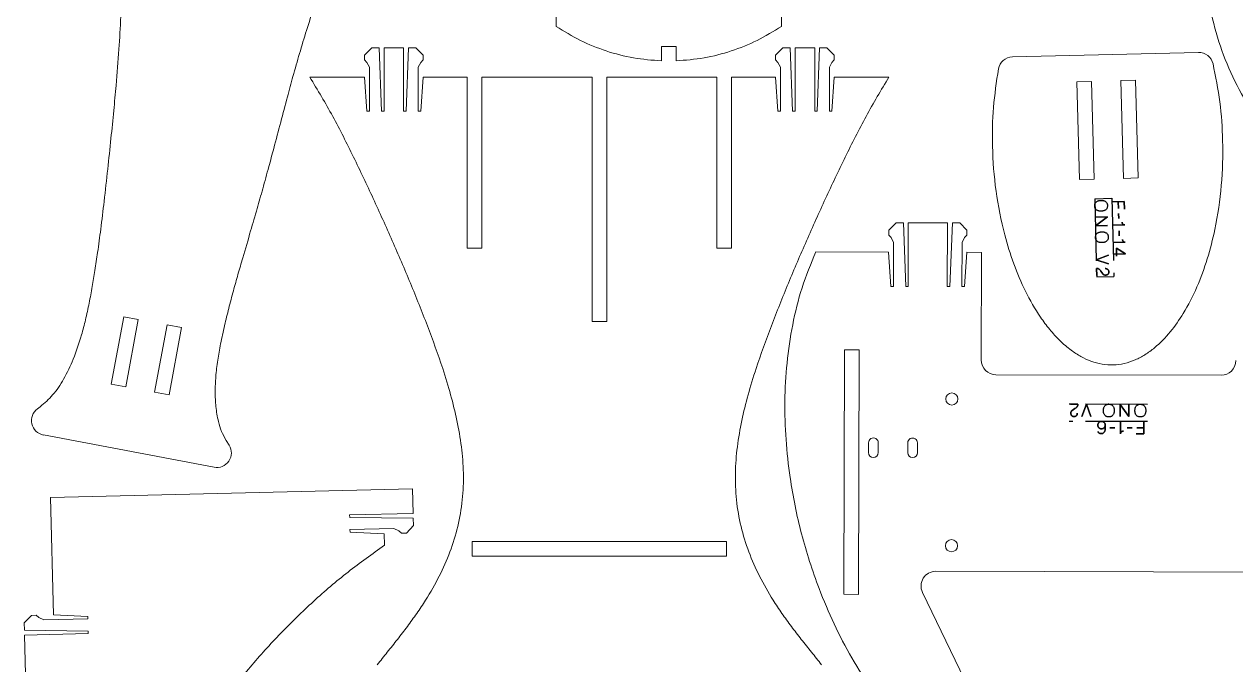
# Model space of a CAD drawing. Header units: millimetres. Extents: x 8 to 591, y 12 to 890.
# Drawn here: x 8.7 to 256.3, y 161.9 to 292.9 of the extents above; entities that cross this region are included whole.
import ezdxf

# ---------------------------------------------------------------- set-up
doc = ezdxf.new("R2010")
doc.units = ezdxf.units.MM
doc.header["$PDSIZE"] = -1
doc.linetypes.add('CENTERX2', pattern=[20.32, 12.7, -2.54, 2.54, -2.54])

msp = doc.modelspace()

# ---------------------------------------------------------------- linework, layer by layer
at = {"color": 7, "linetype": 'Continuous', "lineweight": 15}
for p, q in [((117.4, 292.47), (117.4, 306.36)), ((163.4, 292.47), (163.4, 306.36)), ((79.71, 288.12), (78.21, 286.62)), ((81.21, 288.12), (79.71, 288.12)), ((81.71, 275.12), (81.21, 288.12)), ((82.21, 288.12), (82.21, 275.12)), ((82.21, 288.12), (86.21, 288.12)), ((86.21, 288.12), (86.21, 275.12)), ((86.71, 275.12), (87.21, 288.12)), ((87.21, 288.12), (88.71, 288.12)), ((88.71, 288.12), (90.21, 286.62)), ((138.9, 285.42), (138.9, 288.36)), ((138.9, 288.36), (141.9, 288.36)), ((141.9, 285.42), (141.9, 288.36)), ((163.71, 288.12), (162.21, 286.62)), ((165.21, 288.12), (163.71, 288.12)), ((165.71, 275.12), (165.21, 288.12)), ((166.21, 288.12), (166.21, 275.12)), ((170.21, 288.12), (166.21, 288.12)), ((170.21, 288.12), (170.21, 275.12)), ((170.71, 275.12), (171.21, 288.12)), ((171.21, 288.12), (172.71, 288.12)), ((172.71, 288.12), (174.21, 286.62)), ((78.21, 286.62), (78.21, 285.62)), ((78.21, 285.62), (78.71, 285.12)), ((78.71, 285.12), (79.21, 284.12)), ((89.71, 285.12), (89.21, 284.12)), ((90.21, 285.62), (89.71, 285.12)), ((90.21, 286.62), (90.21, 285.62)), ((162.21, 286.62), (162.21, 285.62)), ((162.21, 285.62), (162.71, 285.12)), ((162.71, 285.12), (163.21, 284.12)), ((173.71, 285.12), (173.21, 284.12)), ((174.21, 285.62), (173.71, 285.12)), ((174.21, 286.62), (174.21, 285.62)), ((210.64, 286.23), (248.63, 287.15)), ((79.21, 284.12), (79.21, 275.12)), ((89.21, 284.12), (89.21, 275.12)), ((163.21, 284.12), (163.21, 275.12)), ((173.21, 284.12), (173.21, 275.12)), ((67.03, 282.12), (78.21, 282.12)), ((78.71, 275.12), (78.21, 282.12)), ((89.71, 275.12), (90.21, 282.12)), ((99.21, 282.12), (90.21, 282.12)), ((99.21, 247.12), (99.21, 282.12)), ((102.21, 282.12), (102.21, 247.12)), ((102.21, 282.12), (124.71, 282.12)), ((124.71, 282.12), (124.71, 232.12)), ((127.71, 282.12), (127.71, 232.12)), ((150.21, 282.12), (127.71, 282.12)), ((150.21, 282.12), (150.21, 247.12)), ((153.21, 247.12), (153.21, 282.12)), ((153.21, 282.12), (162.21, 282.12)), ((162.71, 275.12), (162.21, 282.12)), ((173.71, 275.12), (174.21, 282.12)), ((185.39, 282.12), (174.21, 282.12)), ((223.82, 281.15), (226.81, 281.22)), ((224.34, 261.15), (223.82, 281.15)), ((226.81, 281.22), (227.33, 261.23)), ((232.81, 281.38), (235.81, 281.46)), ((233.33, 261.39), (232.81, 281.38)), ((235.81, 281.46), (236.33, 261.47)), ((79.21, 275.12), (78.71, 275.12)), ((82.21, 275.12), (81.71, 275.12)), ((86.21, 275.12), (86.71, 275.12)), ((89.21, 275.12), (89.71, 275.12)), ((163.21, 275.12), (162.71, 275.12)), ((166.21, 275.12), (165.71, 275.12)), ((170.21, 275.12), (170.71, 275.12)), ((173.21, 275.12), (173.71, 275.12)), ((227.33, 261.23), (224.34, 261.15)), ((236.33, 261.47), (233.33, 261.39)), ((186.85, 252.31), (185.34, 250.81)), ((185.34, 250.81), (185.34, 249.81)), ((188.35, 252.3), (186.85, 252.31)), ((188.81, 239.3), (188.35, 252.3)), ((189.35, 252.3), (189.31, 239.3)), ((197.35, 252.28), (189.35, 252.3)), ((197.35, 252.28), (197.31, 239.28)), ((197.81, 239.28), (198.35, 252.28)), ((198.35, 252.28), (199.85, 252.27)), ((199.85, 252.27), (201.34, 250.77)), ((201.34, 250.77), (201.34, 249.77)), ((185.34, 249.81), (185.84, 249.31)), ((185.84, 249.31), (186.34, 248.31)), ((186.34, 248.31), (186.31, 239.31)), ((200.34, 248.27), (200.31, 239.27)), ((200.84, 249.27), (200.34, 248.27)), ((201.34, 249.77), (200.84, 249.27)), ((99.21, 247.12), (102.21, 247.12)), ((153.21, 247.12), (150.21, 247.12)), ((185.33, 246.31), (170.44, 246.35)), ((185.81, 239.31), (185.33, 246.31)), ((200.81, 239.27), (201.33, 246.27)), ((201.33, 246.27), (204.33, 246.26)), ((204.33, 246.26), (204.27, 224.26)), ((186.31, 239.31), (185.81, 239.31)), ((189.31, 239.3), (188.81, 239.3)), ((197.31, 239.28), (197.81, 239.28)), ((200.31, 239.27), (200.81, 239.27)), ((26.46, 219.29), (29.01, 233.05)), ((29.01, 233.05), (31.96, 232.51)), ((29.41, 218.74), (31.96, 232.51)), ((35.31, 217.65), (37.86, 231.41)), ((37.86, 231.41), (40.81, 230.87)), ((38.26, 217.1), (40.81, 230.87)), ((124.71, 232.12), (127.71, 232.12)), ((176.14, 176.34), (176.28, 226.34)), ((179.28, 226.33), (176.28, 226.34)), ((179.14, 176.33), (179.28, 226.33)), ((207.26, 221.25), (253.26, 221.13)), ((26.46, 219.29), (29.41, 218.74)), ((35.31, 217.65), (38.26, 217.1)), ((11.36, 214.27), (11.95, 214.7)), ((47.46, 202.33), (12.59, 208.92)), ((49.95, 207.81), (50.56, 206.85)), ((181.22, 207.32), (181.22, 205.32)), ((183.22, 205.32), (183.22, 207.32)), ((189.22, 207.3), (189.22, 205.3)), ((191.22, 205.3), (191.22, 207.3)), ((14.06, 196.14), (88.04, 197.88)), ((14.63, 172.14), (14.06, 196.14)), ((88.16, 192.88), (88.04, 197.88)), ((88.16, 192.88), (75.16, 192.58)), ((75.16, 192.58), (75.18, 192.08)), ((75.18, 192.08), (88.18, 191.88)), ((88.18, 191.88), (88.22, 190.38)), ((84.23, 189.79), (75.24, 189.58)), ((75.24, 189.58), (75.25, 189.08)), ((75.25, 189.08), (82.26, 188.74)), ((82.26, 188.74), (82.31, 186.36)), ((85.24, 189.31), (84.23, 189.79)), ((85.76, 188.82), (85.24, 189.31)), ((86.76, 188.85), (85.76, 188.82)), ((88.22, 190.38), (86.76, 188.85)), ((100.21, 187.12), (152.21, 187.12)), ((100.21, 184.12), (100.21, 187.12)), ((152.21, 184.12), (152.21, 187.12)), ((152.21, 184.12), (100.21, 184.12)), ((265.36, 180.84), (194.94, 181.04)), ((179.14, 176.33), (176.14, 176.34)), ((192.23, 176.73), (201.77, 156.96)), ((8.67, 170.5), (10.13, 172.04)), ((10.13, 172.04), (11.13, 172.06)), ((11.13, 172.06), (11.64, 171.57)), ((11.64, 171.57), (12.65, 171.1)), ((12.65, 171.1), (21.65, 171.31)), ((21.64, 171.81), (14.63, 172.14)), ((21.65, 171.31), (21.64, 171.81)), ((8.7, 169), (8.67, 170.5)), ((21.71, 168.81), (8.7, 169)), ((21.72, 168.31), (21.71, 168.81)), ((8.73, 168), (21.72, 168.31)), ((8.91, 160), (8.73, 168))]:
    msp.add_line(p, q, dxfattribs=at)
at = {"color": 7, "linetype": 'CENTERX2'}
for p, q in [((227.44, 257.23), (230.94, 257.32)), ((227.44, 257.23), (227.86, 241.24)), ((230.94, 257.32), (231.35, 241.33)), ((227.86, 241.24), (231.35, 241.33)), ((238.25, 215.17), (222.25, 215.21)), ((238.24, 211.67), (222.24, 211.71))]:
    msp.add_line(p, q, dxfattribs=at)
at = {"color": 7, "linetype": 'Continuous', "flags": 128}
for points in [[(227.44, 255.76), (227.44, 255.87), (227.45, 255.98), (227.47, 256.09), (227.5, 256.19), (227.54, 256.29), (227.58, 256.38), (227.64, 256.46), (227.71, 256.54), (227.79, 256.62), (227.88, 256.68), (227.99, 256.74), (228.1, 256.79), (228.17, 256.81), (228.24, 256.83), (228.31, 256.85), (228.38, 256.86), (228.46, 256.87), (228.54, 256.88), (228.62, 256.89), (228.71, 256.89), (228.71, 256.89), (228.8, 256.89), (228.89, 256.89), (228.97, 256.89), (229.05, 256.88), (229.12, 256.87), (229.19, 256.86), (229.26, 256.84), (229.33, 256.82), (229.45, 256.78), (229.56, 256.73), (229.65, 256.67), (229.74, 256.6), (229.81, 256.52), (229.88, 256.44), (229.93, 256.35), (229.97, 256.25), (230, 256.15), (230.03, 256.05), (230.04, 255.94), (230.05, 255.83), (230.05, 255.83), (230.05, 255.72), (230.04, 255.61), (230.02, 255.5), (229.99, 255.4), (229.96, 255.3), (229.91, 255.21), (229.85, 255.13), (229.78, 255.05), (229.7, 254.97), (229.6, 254.91), (229.5, 254.85), (229.38, 254.8), (229.32, 254.78), (229.25, 254.76), (229.18, 254.74), (229.1, 254.73), (229.03, 254.72), (228.95, 254.71), (228.86, 254.7), (228.77, 254.7), (228.77, 254.7), (228.68, 254.7), (228.6, 254.7), (228.52, 254.7), (228.44, 254.71), (228.36, 254.72), (228.29, 254.73), (228.22, 254.75), (228.16, 254.77), (228.04, 254.81), (227.93, 254.86), (227.84, 254.92), (227.75, 254.99), (227.68, 255.07), (227.62, 255.15), (227.56, 255.24), (227.52, 255.34), (227.49, 255.44), (227.47, 255.54), (227.45, 255.65)], [(227.44, 255.76), (227.44, 255.87), (227.45, 255.98), (227.47, 256.09), (227.5, 256.19), (227.54, 256.29), (227.58, 256.38), (227.64, 256.46), (227.71, 256.54), (227.79, 256.62), (227.88, 256.68), (227.99, 256.74), (228.1, 256.79), (228.17, 256.81), (228.24, 256.83), (228.31, 256.85), (228.38, 256.86), (228.46, 256.87), (228.54, 256.88), (228.62, 256.89), (228.71, 256.89), (228.71, 256.89), (228.8, 256.89), (228.89, 256.89), (228.97, 256.89), (229.05, 256.88), (229.12, 256.87), (229.19, 256.86), (229.26, 256.84), (229.33, 256.82), (229.45, 256.78), (229.56, 256.73), (229.65, 256.67), (229.74, 256.6), (229.81, 256.52), (229.88, 256.44), (229.93, 256.35), (229.97, 256.25), (230, 256.15), (230.03, 256.05), (230.04, 255.94), (230.05, 255.83), (230.05, 255.83), (230.05, 255.72), (230.04, 255.61), (230.02, 255.5), (229.99, 255.4), (229.96, 255.3), (229.91, 255.21), (229.85, 255.13), (229.78, 255.05), (229.7, 254.97), (229.6, 254.91), (229.5, 254.85), (229.38, 254.8), (229.32, 254.78), (229.25, 254.76), (229.18, 254.74), (229.1, 254.73), (229.03, 254.72), (228.95, 254.71), (228.86, 254.7), (228.77, 254.7), (228.77, 254.7), (228.68, 254.7), (228.6, 254.7), (228.52, 254.7), (228.44, 254.71), (228.36, 254.72), (228.29, 254.73), (228.22, 254.75), (228.16, 254.77), (228.04, 254.81), (227.93, 254.86), (227.84, 254.92), (227.75, 254.99), (227.68, 255.07), (227.62, 255.15), (227.56, 255.24), (227.52, 255.34), (227.49, 255.44), (227.47, 255.54), (227.45, 255.65), (227.44, 255.76)], [(233.46, 256.64), (233.5, 255.1), (233.5, 255.1), (233.46, 256.64), (233.46, 256.64), (230.96, 256.58), (230.96, 256.58), (233.46, 256.64)], [(232.24, 256.61), (232.28, 255.21), (232.28, 255.21), (232.24, 256.61)], [(230.04, 253.51), (227.59, 251.67), (227.59, 251.67), (230.09, 251.73), (230.09, 251.73), (227.59, 251.67), (227.59, 251.67), (230.04, 253.51), (230.04, 253.51), (227.54, 253.44), (227.54, 253.44), (230.04, 253.51)], [(232.35, 253.22), (232.32, 254.23), (232.32, 254.23), (232.35, 253.22)], [(227.61, 249.32), (227.61, 249.43), (227.62, 249.54), (227.64, 249.65), (227.67, 249.75), (227.7, 249.85), (227.75, 249.94), (227.81, 250.02), (227.88, 250.1), (227.96, 250.18), (228.05, 250.24), (228.16, 250.3), (228.27, 250.35), (228.34, 250.37), (228.4, 250.39), (228.47, 250.41), (228.55, 250.42), (228.63, 250.43), (228.71, 250.44), (228.79, 250.45), (228.88, 250.45), (228.88, 250.45), (228.97, 250.45), (229.05, 250.45), (229.14, 250.45), (229.21, 250.44), (229.29, 250.43), (229.36, 250.42), (229.43, 250.4), (229.49, 250.38), (229.61, 250.34), (229.72, 250.29), (229.82, 250.23), (229.91, 250.16), (229.98, 250.08), (230.04, 250), (230.1, 249.91), (230.14, 249.81), (230.17, 249.71), (230.19, 249.61), (230.21, 249.5), (230.22, 249.39), (230.22, 249.39), (230.22, 249.28), (230.21, 249.17), (230.19, 249.06), (230.16, 248.96), (230.12, 248.86), (230.08, 248.77), (230.02, 248.69), (229.95, 248.61), (229.86, 248.53), (229.77, 248.47), (229.66, 248.41), (229.55, 248.36), (229.48, 248.34), (229.42, 248.32), (229.35, 248.3), (229.27, 248.29), (229.19, 248.28), (229.11, 248.27), (229.03, 248.26), (228.94, 248.26), (228.94, 248.26), (228.85, 248.26), (228.76, 248.26), (228.68, 248.26), (228.6, 248.27), (228.53, 248.28), (228.46, 248.29), (228.39, 248.31), (228.33, 248.33), (228.21, 248.37), (228.1, 248.42), (228, 248.48), (227.92, 248.55), (227.85, 248.63), (227.78, 248.71), (227.73, 248.8), (227.69, 248.9), (227.66, 249), (227.63, 249.1), (227.62, 249.21)], [(227.61, 249.32), (227.61, 249.43), (227.62, 249.54), (227.64, 249.65), (227.67, 249.75), (227.7, 249.85), (227.75, 249.94), (227.81, 250.02), (227.88, 250.1), (227.96, 250.18), (228.05, 250.24), (228.16, 250.3), (228.27, 250.35), (228.34, 250.37), (228.4, 250.39), (228.47, 250.41), (228.55, 250.42), (228.63, 250.43), (228.71, 250.44), (228.79, 250.45), (228.88, 250.45), (228.88, 250.45), (228.97, 250.45), (229.05, 250.45), (229.14, 250.45), (229.21, 250.44), (229.29, 250.43), (229.36, 250.42), (229.43, 250.4), (229.49, 250.38), (229.61, 250.34), (229.72, 250.29), (229.82, 250.23), (229.91, 250.16), (229.98, 250.08), (230.04, 250), (230.1, 249.91), (230.14, 249.81), (230.17, 249.71), (230.19, 249.61), (230.21, 249.5), (230.22, 249.39), (230.22, 249.39), (230.22, 249.28), (230.21, 249.17), (230.19, 249.06), (230.16, 248.96), (230.12, 248.86), (230.08, 248.77), (230.02, 248.69), (229.95, 248.61), (229.86, 248.53), (229.77, 248.47), (229.66, 248.41), (229.55, 248.36), (229.48, 248.34), (229.42, 248.32), (229.35, 248.3), (229.27, 248.29), (229.19, 248.28), (229.11, 248.27), (229.03, 248.26), (228.94, 248.26), (228.94, 248.26), (228.85, 248.26), (228.76, 248.26), (228.68, 248.26), (228.6, 248.27), (228.53, 248.28), (228.46, 248.29), (228.39, 248.31), (228.33, 248.33), (228.21, 248.37), (228.1, 248.42), (228, 248.48), (227.92, 248.55), (227.85, 248.63), (227.78, 248.71), (227.73, 248.8), (227.69, 248.9), (227.66, 249), (227.63, 249.1), (227.62, 249.21), (227.61, 249.32)], [(233.58, 251.88), (233.51, 251.88), (233.44, 251.89), (233.38, 251.91), (233.32, 251.94), (233.27, 251.97), (233.23, 252.01), (233.19, 252.05), (233.15, 252.1), (233.12, 252.14), (233.1, 252.19), (233.08, 252.24), (233.06, 252.29), (233.05, 252.34), (233.04, 252.38), (233.03, 252.42), (233.03, 252.45), (233.03, 252.45), (233.03, 252.42), (233.04, 252.38), (233.05, 252.34), (233.06, 252.29), (233.08, 252.24), (233.1, 252.19), (233.12, 252.14), (233.15, 252.1), (233.19, 252.05), (233.23, 252.01), (233.27, 251.97), (233.32, 251.94), (233.38, 251.91), (233.44, 251.89), (233.51, 251.88), (233.58, 251.88), (233.58, 251.88), (231.08, 251.81), (231.08, 251.81), (233.58, 251.88)], [(232.44, 249.67), (232.42, 250.67), (232.42, 250.67), (232.44, 249.67)], [(233.68, 248.32), (233.6, 248.33), (233.53, 248.34), (233.47, 248.36), (233.41, 248.38), (233.36, 248.42), (233.32, 248.46), (233.28, 248.5), (233.25, 248.54), (233.22, 248.59), (233.19, 248.63), (233.17, 248.68), (233.15, 248.73), (233.14, 248.78), (233.13, 248.82), (233.12, 248.86), (233.12, 248.9), (233.12, 248.9), (233.12, 248.86), (233.13, 248.82), (233.14, 248.78), (233.15, 248.73), (233.17, 248.68), (233.19, 248.63), (233.22, 248.59), (233.25, 248.54), (233.28, 248.5), (233.32, 248.46), (233.36, 248.42), (233.41, 248.38), (233.47, 248.36), (233.53, 248.34), (233.6, 248.33), (233.68, 248.32), (233.68, 248.32), (231.17, 248.26), (231.17, 248.26), (233.68, 248.32)], [(227.76, 244.74), (230.24, 245.71), (230.24, 245.71), (227.76, 244.74), (227.76, 244.74), (230.29, 243.9), (230.29, 243.9), (227.76, 244.74)], [(233.74, 245.97), (231.87, 247.1), (231.87, 247.1), (231.91, 245.48), (231.91, 245.48), (231.87, 247.1), (231.87, 247.1), (233.74, 245.97), (233.74, 245.97), (231.24, 245.91), (231.24, 245.91), (233.74, 245.97)], [(227.81, 242.99), (227.9, 242.98), (227.98, 242.98), (228.06, 242.96), (228.13, 242.94), (228.19, 242.92), (228.25, 242.89), (228.31, 242.85), (228.36, 242.82), (228.41, 242.78), (228.45, 242.74), (228.49, 242.69), (228.53, 242.64), (228.61, 242.54), (228.68, 242.43), (228.68, 242.43), (229.09, 241.85), (229.09, 241.85), (229.12, 241.81), (229.16, 241.77), (229.19, 241.74), (229.23, 241.71), (229.31, 241.67), (229.39, 241.65), (229.48, 241.63), (229.56, 241.63), (229.65, 241.63), (229.74, 241.63), (229.74, 241.63), (229.78, 241.63), (229.83, 241.64), (229.88, 241.65), (229.93, 241.66), (229.98, 241.68), (230.03, 241.71), (230.08, 241.74), (230.13, 241.77), (230.17, 241.81), (230.21, 241.86), (230.24, 241.91), (230.28, 241.97), (230.3, 242.04), (230.32, 242.11), (230.33, 242.19), (230.33, 242.28), (230.33, 242.28), (230.33, 242.37), (230.31, 242.45), (230.29, 242.53), (230.26, 242.59), (230.23, 242.65), (230.19, 242.71), (230.14, 242.75), (230.09, 242.8), (230.04, 242.83), (229.98, 242.86), (229.92, 242.89), (229.86, 242.91), (229.8, 242.92), (229.73, 242.93), (229.67, 242.94), (229.61, 242.94), (229.61, 242.94), (229.67, 242.94), (229.73, 242.93), (229.8, 242.92), (229.86, 242.91), (229.92, 242.89), (229.98, 242.86), (230.04, 242.83), (230.09, 242.8), (230.14, 242.75), (230.19, 242.71), (230.23, 242.65), (230.26, 242.59), (230.29, 242.53), (230.31, 242.45), (230.33, 242.37), (230.33, 242.28), (230.33, 242.28), (230.33, 242.19), (230.32, 242.11), (230.3, 242.04), (230.28, 241.97), (230.24, 241.91), (230.21, 241.86), (230.17, 241.81), (230.13, 241.77), (230.08, 241.74), (230.03, 241.71), (229.98, 241.68), (229.93, 241.66), (229.88, 241.65), (229.83, 241.64), (229.78, 241.63), (229.74, 241.63), (229.74, 241.63), (229.65, 241.63), (229.56, 241.63), (229.48, 241.63), (229.39, 241.65), (229.31, 241.67), (229.23, 241.71), (229.19, 241.74), (229.16, 241.77), (229.12, 241.81), (229.09, 241.85), (229.09, 241.85), (228.68, 242.43), (228.68, 242.43), (228.61, 242.54), (228.53, 242.64), (228.49, 242.69), (228.45, 242.74), (228.41, 242.78), (228.36, 242.82), (228.31, 242.85), (228.25, 242.89), (228.19, 242.92), (228.13, 242.94), (228.06, 242.96), (227.98, 242.98), (227.9, 242.98), (227.81, 242.99), (227.81, 242.99), (227.85, 241.5), (227.85, 241.5), (227.81, 242.99)], [(223.99, 215.21), (223.99, 215.11), (223.98, 215.03), (223.96, 214.95), (223.94, 214.88), (223.91, 214.82), (223.88, 214.76), (223.85, 214.71), (223.81, 214.66), (223.77, 214.61), (223.72, 214.56), (223.68, 214.52), (223.63, 214.49), (223.52, 214.41), (223.41, 214.34), (223.41, 214.34), (222.82, 213.94), (222.82, 213.94), (222.78, 213.91), (222.74, 213.88), (222.71, 213.84), (222.68, 213.81), (222.64, 213.73), (222.61, 213.65), (222.59, 213.56), (222.58, 213.47), (222.58, 213.39), (222.58, 213.3), (222.58, 213.3), (222.58, 213.25), (222.58, 213.21), (222.59, 213.16), (222.61, 213.1), (222.63, 213.05), (222.65, 213), (222.68, 212.95), (222.71, 212.9), (222.75, 212.85), (222.8, 212.81), (222.85, 212.78), (222.91, 212.74), (222.97, 212.71), (223.04, 212.69), (223.12, 212.68), (223.21, 212.68), (223.21, 212.68), (223.3, 212.68), (223.38, 212.69), (223.46, 212.71), (223.53, 212.74), (223.59, 212.77), (223.64, 212.81), (223.69, 212.85), (223.74, 212.9), (223.78, 212.96), (223.81, 213.01), (223.83, 213.07), (223.86, 213.13), (223.87, 213.2), (223.88, 213.26), (223.89, 213.33), (223.89, 213.39), (223.89, 213.39), (223.89, 213.33), (223.88, 213.26), (223.87, 213.2), (223.86, 213.13), (223.83, 213.07), (223.81, 213.01), (223.78, 212.96), (223.74, 212.9), (223.69, 212.85), (223.64, 212.81), (223.59, 212.77), (223.53, 212.74), (223.46, 212.71), (223.38, 212.69), (223.3, 212.68), (223.21, 212.68), (223.21, 212.68), (223.12, 212.68), (223.04, 212.69), (222.97, 212.71), (222.91, 212.74), (222.85, 212.78), (222.8, 212.81), (222.75, 212.85), (222.71, 212.9), (222.68, 212.95), (222.65, 213), (222.63, 213.05), (222.61, 213.1), (222.59, 213.16), (222.58, 213.21), (222.58, 213.25), (222.58, 213.3), (222.58, 213.3), (222.58, 213.39), (222.58, 213.47), (222.59, 213.56), (222.61, 213.65), (222.64, 213.73), (222.68, 213.81), (222.71, 213.84), (222.74, 213.88), (222.78, 213.91), (222.82, 213.94), (222.82, 213.94), (223.41, 214.34), (223.41, 214.34), (223.52, 214.41), (223.63, 214.49), (223.68, 214.52), (223.72, 214.56), (223.77, 214.61), (223.81, 214.66), (223.85, 214.71), (223.88, 214.76), (223.91, 214.82), (223.94, 214.88), (223.96, 214.95), (223.98, 215.03), (223.99, 215.11), (223.99, 215.21), (223.99, 215.21), (222.51, 215.21), (222.51, 215.21), (223.99, 215.21)], [(225.75, 215.2), (226.65, 212.7), (226.65, 212.7), (225.75, 215.2), (225.75, 215.2), (224.83, 212.7), (224.83, 212.7), (225.75, 215.2)], [(230.33, 215.22), (230.44, 215.22), (230.55, 215.2), (230.66, 215.18), (230.76, 215.15), (230.85, 215.11), (230.94, 215.06), (231.03, 215), (231.11, 214.93), (231.18, 214.85), (231.24, 214.75), (231.3, 214.65), (231.34, 214.53), (231.36, 214.47), (231.38, 214.4), (231.39, 214.33), (231.41, 214.26), (231.42, 214.18), (231.42, 214.1), (231.43, 214.01), (231.43, 213.92), (231.43, 213.92), (231.43, 213.83), (231.42, 213.75), (231.41, 213.67), (231.4, 213.59), (231.39, 213.52), (231.38, 213.45), (231.36, 213.38), (231.34, 213.32), (231.29, 213.2), (231.24, 213.09), (231.17, 213), (231.1, 212.91), (231.02, 212.84), (230.94, 212.78), (230.85, 212.73), (230.75, 212.69), (230.65, 212.66), (230.54, 212.64), (230.44, 212.63), (230.32, 212.62), (230.32, 212.62), (230.21, 212.63), (230.1, 212.64), (230, 212.66), (229.9, 212.69), (229.8, 212.73), (229.71, 212.78), (229.62, 212.84), (229.55, 212.92), (229.48, 213), (229.41, 213.1), (229.36, 213.2), (229.31, 213.32), (229.29, 213.39), (229.27, 213.45), (229.26, 213.52), (229.25, 213.6), (229.24, 213.68), (229.23, 213.76), (229.23, 213.84), (229.23, 213.93), (229.23, 213.93), (229.23, 214.02), (229.23, 214.1), (229.24, 214.18), (229.25, 214.26), (229.26, 214.34), (229.28, 214.41), (229.29, 214.47), (229.31, 214.54), (229.36, 214.65), (229.42, 214.76), (229.48, 214.85), (229.55, 214.94), (229.63, 215.01), (229.71, 215.07), (229.81, 215.11), (229.9, 215.15), (230, 215.18), (230.11, 215.2), (230.22, 215.22)], [(230.33, 215.22), (230.44, 215.22), (230.55, 215.2), (230.66, 215.18), (230.76, 215.15), (230.85, 215.11), (230.94, 215.06), (231.03, 215), (231.11, 214.93), (231.18, 214.85), (231.24, 214.75), (231.3, 214.65), (231.34, 214.53), (231.36, 214.47), (231.38, 214.4), (231.39, 214.33), (231.41, 214.26), (231.42, 214.18), (231.42, 214.1), (231.43, 214.01), (231.43, 213.92), (231.43, 213.92), (231.43, 213.83), (231.42, 213.75), (231.41, 213.67), (231.4, 213.59), (231.39, 213.52), (231.38, 213.45), (231.36, 213.38), (231.34, 213.32), (231.29, 213.2), (231.24, 213.09), (231.17, 213), (231.1, 212.91), (231.02, 212.84), (230.94, 212.78), (230.85, 212.73), (230.75, 212.69), (230.65, 212.66), (230.54, 212.64), (230.44, 212.63), (230.32, 212.62), (230.32, 212.62), (230.21, 212.63), (230.1, 212.64), (230, 212.66), (229.9, 212.69), (229.8, 212.73), (229.71, 212.78), (229.62, 212.84), (229.55, 212.92), (229.48, 213), (229.41, 213.1), (229.36, 213.2), (229.31, 213.32), (229.29, 213.39), (229.27, 213.45), (229.26, 213.52), (229.25, 213.6), (229.24, 213.68), (229.23, 213.76), (229.23, 213.84), (229.23, 213.93), (229.23, 213.93), (229.23, 214.02), (229.23, 214.1), (229.24, 214.18), (229.25, 214.26), (229.26, 214.34), (229.28, 214.41), (229.29, 214.47), (229.31, 214.54), (229.36, 214.65), (229.42, 214.76), (229.48, 214.85), (229.55, 214.94), (229.63, 215.01), (229.71, 215.07), (229.81, 215.11), (229.9, 215.15), (230, 215.18), (230.11, 215.2), (230.22, 215.22), (230.33, 215.22)], [(234.45, 212.68), (232.67, 215.18), (232.67, 215.18), (232.67, 212.68), (232.67, 212.68), (232.67, 215.18), (232.67, 215.18), (234.45, 212.68), (234.45, 212.68), (234.45, 215.18), (234.45, 215.18), (234.45, 212.68)], [(236.77, 215.2), (236.88, 215.2), (236.99, 215.18), (237.1, 215.16), (237.2, 215.13), (237.3, 215.09), (237.39, 215.04), (237.47, 214.98), (237.55, 214.91), (237.62, 214.83), (237.68, 214.74), (237.74, 214.63), (237.78, 214.51), (237.8, 214.45), (237.82, 214.38), (237.84, 214.31), (237.85, 214.24), (237.86, 214.16), (237.86, 214.08), (237.87, 213.99), (237.87, 213.9), (237.87, 213.9), (237.87, 213.82), (237.86, 213.73), (237.86, 213.65), (237.85, 213.57), (237.83, 213.5), (237.82, 213.43), (237.8, 213.36), (237.78, 213.3), (237.73, 213.18), (237.68, 213.07), (237.61, 212.98), (237.54, 212.89), (237.46, 212.82), (237.38, 212.76), (237.29, 212.71), (237.19, 212.67), (237.09, 212.64), (236.99, 212.62), (236.88, 212.61), (236.76, 212.61), (236.76, 212.61), (236.65, 212.61), (236.54, 212.62), (236.44, 212.65), (236.34, 212.68), (236.24, 212.71), (236.15, 212.77), (236.07, 212.83), (235.99, 212.9), (235.92, 212.98), (235.85, 213.08), (235.8, 213.18), (235.75, 213.3), (235.73, 213.37), (235.71, 213.43), (235.7, 213.51), (235.69, 213.58), (235.68, 213.66), (235.67, 213.74), (235.67, 213.82), (235.67, 213.91), (235.67, 213.91), (235.67, 214), (235.67, 214.08), (235.68, 214.17), (235.69, 214.24), (235.7, 214.32), (235.72, 214.39), (235.74, 214.46), (235.76, 214.52), (235.8, 214.64), (235.86, 214.74), (235.92, 214.84), (235.99, 214.92), (236.07, 214.99), (236.16, 215.05), (236.25, 215.1), (236.34, 215.14), (236.45, 215.17), (236.55, 215.19), (236.66, 215.2)], [(236.77, 215.2), (236.88, 215.2), (236.99, 215.18), (237.1, 215.16), (237.2, 215.13), (237.3, 215.09), (237.39, 215.04), (237.47, 214.98), (237.55, 214.91), (237.62, 214.83), (237.68, 214.74), (237.74, 214.63), (237.78, 214.51), (237.8, 214.45), (237.82, 214.38), (237.84, 214.31), (237.85, 214.24), (237.86, 214.16), (237.86, 214.08), (237.87, 213.99), (237.87, 213.9), (237.87, 213.9), (237.87, 213.82), (237.86, 213.73), (237.86, 213.65), (237.85, 213.57), (237.83, 213.5), (237.82, 213.43), (237.8, 213.36), (237.78, 213.3), (237.73, 213.18), (237.68, 213.07), (237.61, 212.98), (237.54, 212.89), (237.46, 212.82), (237.38, 212.76), (237.29, 212.71), (237.19, 212.67), (237.09, 212.64), (236.99, 212.62), (236.88, 212.61), (236.76, 212.61), (236.76, 212.61), (236.65, 212.61), (236.54, 212.62), (236.44, 212.65), (236.34, 212.68), (236.24, 212.71), (236.15, 212.77), (236.07, 212.83), (235.99, 212.9), (235.92, 212.98), (235.85, 213.08), (235.8, 213.18), (235.75, 213.3), (235.73, 213.37), (235.71, 213.43), (235.7, 213.51), (235.69, 213.58), (235.68, 213.66), (235.67, 213.74), (235.67, 213.82), (235.67, 213.91), (235.67, 213.91), (235.67, 214), (235.67, 214.08), (235.68, 214.17), (235.69, 214.24), (235.7, 214.32), (235.72, 214.39), (235.74, 214.46), (235.76, 214.52), (235.8, 214.64), (235.86, 214.74), (235.92, 214.84), (235.99, 214.92), (236.07, 214.99), (236.16, 215.05), (236.25, 215.1), (236.34, 215.14), (236.45, 215.17), (236.55, 215.19), (236.66, 215.2), (236.77, 215.2)], [(229.59, 210.94), (229.59, 210.86), (229.58, 210.78), (229.56, 210.7), (229.53, 210.63), (229.5, 210.57), (229.47, 210.5), (229.42, 210.45), (229.38, 210.4), (229.33, 210.35), (229.27, 210.31), (229.21, 210.27), (229.14, 210.24), (229.08, 210.22), (229, 210.2), (228.93, 210.19), (228.85, 210.19), (228.85, 210.19), (228.78, 210.19), (228.7, 210.2), (228.63, 210.21), (228.56, 210.23), (228.49, 210.25), (228.43, 210.28), (228.37, 210.32), (228.32, 210.36), (228.27, 210.41), (228.22, 210.46), (228.19, 210.52), (228.15, 210.59), (228.13, 210.67), (228.11, 210.75), (228.1, 210.84), (228.09, 210.94), (228.09, 210.94), (228.1, 211.04), (228.11, 211.14), (228.13, 211.22), (228.16, 211.29), (228.19, 211.36), (228.23, 211.42), (228.27, 211.48), (228.32, 211.53), (228.37, 211.57), (228.43, 211.6), (228.5, 211.63), (228.56, 211.65), (228.63, 211.67), (228.71, 211.68), (228.78, 211.69), (228.86, 211.69), (228.86, 211.69), (228.93, 211.69), (229.01, 211.68), (229.08, 211.66), (229.15, 211.64), (229.21, 211.61), (229.27, 211.57), (229.33, 211.53), (229.38, 211.48), (229.42, 211.43), (229.46, 211.38), (229.5, 211.31), (229.53, 211.25), (229.55, 211.18), (229.57, 211.1), (229.58, 211.02), (229.59, 210.94), (229.59, 210.94), (229.59, 210.88), (229.59, 210.81), (229.6, 210.74), (229.6, 210.65), (229.6, 210.48), (229.6, 210.29), (229.58, 210.09), (229.55, 209.9), (229.53, 209.8), (229.5, 209.71), (229.46, 209.63), (229.42, 209.55), (229.37, 209.47), (229.32, 209.4), (229.25, 209.34), (229.18, 209.29), (229.14, 209.27), (229.09, 209.25), (229.05, 209.23), (229, 209.22), (228.95, 209.21), (228.89, 209.2), (228.84, 209.19), (228.78, 209.19), (228.78, 209.19), (228.68, 209.2), (228.6, 209.2), (228.52, 209.22), (228.46, 209.24), (228.4, 209.27), (228.35, 209.3), (228.3, 209.33), (228.26, 209.36), (228.23, 209.39), (228.2, 209.43), (228.18, 209.47), (228.16, 209.51), (228.14, 209.58), (228.13, 209.65), (228.13, 209.65), (228.14, 209.58), (228.16, 209.51), (228.18, 209.47), (228.2, 209.43), (228.23, 209.39), (228.26, 209.36), (228.3, 209.33), (228.35, 209.3), (228.4, 209.27), (228.46, 209.24), (228.52, 209.22), (228.6, 209.2), (228.68, 209.2), (228.78, 209.19), (228.78, 209.19), (228.84, 209.19), (228.89, 209.2), (228.95, 209.21), (229, 209.22), (229.05, 209.23), (229.09, 209.25), (229.14, 209.27), (229.18, 209.29), (229.25, 209.34), (229.32, 209.4), (229.37, 209.47), (229.42, 209.55), (229.46, 209.63), (229.5, 209.71), (229.53, 209.8), (229.55, 209.9), (229.58, 210.09), (229.6, 210.29), (229.6, 210.48), (229.6, 210.65), (229.6, 210.74), (229.59, 210.81), (229.59, 210.88), (229.59, 210.94), (229.59, 210.94), (229.58, 211.02), (229.57, 211.1), (229.55, 211.18), (229.53, 211.25), (229.5, 211.31), (229.46, 211.38), (229.42, 211.43), (229.38, 211.48), (229.33, 211.53), (229.27, 211.57), (229.21, 211.61), (229.15, 211.64), (229.08, 211.66), (229.01, 211.68), (228.93, 211.69), (228.86, 211.69), (228.86, 211.69), (228.78, 211.69), (228.71, 211.68), (228.63, 211.67), (228.56, 211.65), (228.5, 211.63), (228.43, 211.6), (228.37, 211.57), (228.32, 211.53), (228.27, 211.48), (228.23, 211.42), (228.19, 211.36), (228.16, 211.29), (228.13, 211.22), (228.11, 211.14), (228.1, 211.04), (228.09, 210.94), (228.09, 210.94), (228.1, 210.84), (228.11, 210.75), (228.13, 210.67), (228.15, 210.59), (228.19, 210.52), (228.22, 210.46), (228.27, 210.41), (228.32, 210.36), (228.37, 210.32), (228.43, 210.28), (228.49, 210.25), (228.56, 210.23), (228.63, 210.21), (228.7, 210.2), (228.78, 210.19), (228.85, 210.19), (228.85, 210.19), (228.93, 210.19), (229, 210.2), (229.08, 210.22), (229.14, 210.24), (229.21, 210.27), (229.27, 210.31), (229.33, 210.35), (229.38, 210.4), (229.42, 210.45), (229.47, 210.5), (229.5, 210.57), (229.53, 210.63), (229.56, 210.7), (229.58, 210.78), (229.59, 210.86), (229.59, 210.94)], [(232.72, 209.18), (232.72, 209.26), (232.73, 209.33), (232.75, 209.39), (232.78, 209.44), (232.82, 209.49), (232.86, 209.53), (232.9, 209.57), (232.95, 209.61), (232.99, 209.63), (233.04, 209.66), (233.09, 209.68), (233.14, 209.69), (233.19, 209.7), (233.23, 209.71), (233.27, 209.72), (233.31, 209.72), (233.31, 209.72), (233.27, 209.72), (233.23, 209.71), (233.19, 209.7), (233.14, 209.69), (233.09, 209.68), (233.04, 209.66), (232.99, 209.63), (232.95, 209.61), (232.9, 209.57), (232.86, 209.53), (232.82, 209.49), (232.78, 209.44), (232.75, 209.39), (232.73, 209.33), (232.72, 209.26), (232.72, 209.18), (232.72, 209.18), (232.72, 211.68), (232.72, 211.68), (232.72, 209.18)], [(237.48, 209.17), (235.93, 209.17), (235.93, 209.17), (237.48, 209.17), (237.48, 209.17), (237.49, 211.67), (237.49, 211.67), (237.48, 209.17)], [(230.54, 210.37), (231.55, 210.37), (231.55, 210.37), (230.54, 210.37)], [(234.1, 210.36), (235.1, 210.36), (235.1, 210.36), (234.1, 210.36)], [(237.49, 210.38), (236.08, 210.39), (236.08, 210.39), (237.49, 210.38)]]:
    msp.add_lwpolyline(points, dxfattribs=at)
at = {"color": 7, "linetype": 'Continuous', "lineweight": 15}
for centre in [(198.25, 216.28), (198.17, 186.28)]:
    msp.add_circle(centre, 1.25, dxfattribs=at)
for centre, radius, start, end in [((210.71, 283.23), 3, 91.3966, 169.8222), ((248.7, 284.15), 3, 12.9682, 91.3966), ((207.27, 224.25), 3, 179.8424, 269.8424), ((253.27, 224.13), 3, 269.8424, 359.8424), ((13.15, 211.86), 3, 126.7006, 259.2958), ((182.22, 207.32), 1, 359.8424, 179.8424), ((190.22, 207.3), 1, 359.8424, 179.8424), ((48.01, 205.27), 3, 259.2958, 31.7441), ((182.22, 205.32), 1, 179.8424, 359.8424), ((190.22, 205.3), 1, 179.8424, 359.8424), ((194.94, 178.04), 3, 89.8424, 205.736)]:
    msp.add_arc(centre, radius, start, end, dxfattribs=at)
for points, knots in [([(309.27, 366.57), (306.7, 366.48), (301.54, 366.28), (293.92, 364.72), (286.57, 362.24), (279.6, 358.81), (273.14, 354.51), (267.29, 349.4), (262.16, 343.57), (257.84, 337.12), (254.39, 330.16), (251.89, 322.81), (250.36, 315.2), (249.84, 307.45), (250.34, 299.7), (251.85, 292.09), (254.35, 284.73), (257.79, 277.77), (262.11, 271.31), (267.24, 265.48), (273.08, 260.37), (279.54, 256.06), (286.51, 252.63), (293.86, 250.15), (301.49, 248.57), (306.67, 248.38), (309.27, 248.28)], [0, 0, 0, 0, 0.041582, 0.08315, 0.124957, 0.166493, 0.208149, 0.249945, 0.291464, 0.33319, 0.374862, 0.416447, 0.458167, 0.499761, 0.541459, 0.583175, 0.624695, 0.666518, 0.708155, 0.749724, 0.791507, 0.833024, 0.874841, 0.916382, 0.958036, 1, 1, 1, 1]), ([(11.95, 214.7), (12.83, 215.47), (14.7, 217.1), (16.9, 220.47), (18.85, 224.6), (20.22, 228.71), (21.23, 232.56), (21.95, 235.86), (22.58, 239.24), (23.15, 242.69), (23.73, 246.6), (24.35, 251.31), (25.03, 257), (25.72, 263.19), (26.38, 269.38), (26.95, 275.08), (27.51, 281.16), (28.02, 287.56), (28.43, 294.52), (28.65, 301.35), (28.63, 308.11), (28.35, 314.43), (27.83, 320.11), (27.11, 325.24), (26.1, 330.25), (24.74, 335.15), (23, 339.69), (20.98, 343.75), (19.3, 346.06), (18.46, 347.22)], [0, 0, 0, 0, 0.025252, 0.053911, 0.086918, 0.124891, 0.148071, 0.173678, 0.198648, 0.223022, 0.249915, 0.284899, 0.326572, 0.374939, 0.420713, 0.462387, 0.499963, 0.553783, 0.602519, 0.65188, 0.702815, 0.750018, 0.789827, 0.827126, 0.86293, 0.901356, 0.937821, 0.968801, 1, 1, 1, 1]), ([(91.12, 331.04), (90.3, 330.62), (88.64, 329.77), (86.37, 328.12), (84.3, 326.3), (82.39, 324.31), (80.6, 322.16), (78.72, 319.59), (76.78, 316.55), (74.8, 313), (72.89, 309.11), (71.12, 305.05), (69.46, 300.81), (67.88, 296.37), (66.36, 291.7), (64.92, 286.95), (63.63, 282.41), (62.36, 277.74), (61.06, 272.82), (59.81, 268.07), (58.59, 263.52), (57.46, 259.42), (56.22, 255.04), (54.85, 250.33), (53.53, 245.85), (52.35, 241.77), (51.39, 238.33), (50.47, 234.85), (49.57, 231.23), (48.81, 227.7), (48.18, 224.2), (47.79, 220.93), (47.65, 217.76), (47.79, 214.69), (48.23, 211.98), (48.92, 209.64), (49.61, 208.42), (49.95, 207.81)], [0, 0, 0, 0, 0.020754, 0.041356, 0.062476, 0.082181, 0.102984, 0.124978, 0.153196, 0.183377, 0.215615, 0.249989, 0.282233, 0.317242, 0.355045, 0.39197, 0.428044, 0.460474, 0.500015, 0.541431, 0.570124, 0.605235, 0.63635, 0.671805, 0.714651, 0.740743, 0.766604, 0.794407, 0.821042, 0.849864, 0.875049, 0.90028, 0.923323, 0.945826, 0.968783, 0.984493, 1, 1, 1, 1]), ([(117.4, 292.47), (119.02, 291.47), (122.27, 289.46), (127.61, 287.34), (133.16, 285.87), (136.99, 285.57), (138.9, 285.42)], [0, 0, 0, 0, 0.2500977, 0.4986847, 0.7495409, 1, 1, 1, 1]), ([(163.4, 292.47), (161.77, 291.47), (158.53, 289.46), (153.19, 287.34), (147.63, 285.87), (143.81, 285.57), (141.9, 285.42)], [0, 0, 0, 0, 0.250098, 0.498684, 0.749541, 1, 1, 1, 1]), ([(251.62, 284.83), (252.14, 282.23), (253.17, 277.04), (253.73, 268.7), (253.49, 259.95), (252.32, 251.86), (250.55, 244.93), (248.44, 239.15), (245.89, 234.14), (242.97, 229.95), (240.28, 227.15), (237.79, 225.32), (235.72, 224.21), (233.54, 223.47), (231.24, 223.17), (228.92, 223.34), (226.69, 223.95), (224.57, 224.94), (222.43, 226.34), (220.27, 228.2), (218.2, 230.49), (215.74, 233.79), (213.18, 238.26), (210.79, 243.92), (208.67, 250.76), (207.1, 258.79), (206.43, 267.54), (206.59, 275.9), (207.37, 281.14), (207.76, 283.76)], [0, 0, 0, 0, 0.055737, 0.111698, 0.175966, 0.240225, 0.283596, 0.326803, 0.369795, 0.401904, 0.434297, 0.451178, 0.467006, 0.483563, 0.499579, 0.515649, 0.532241, 0.548033, 0.564866, 0.586125, 0.607916, 0.629969, 0.672907, 0.716137, 0.759491, 0.823785, 0.888332, 0.944295, 1, 1, 1, 1]), ([(67.03, 282.12), (68.63, 279.46), (71.82, 274.12), (76, 265.74), (80.03, 257.26), (83.9, 248.65), (87.61, 239.99), (91.11, 231.29), (93.86, 223.67), (95.84, 217.2), (97.17, 211.87), (98.1, 206.53), (98.52, 201.09), (98.31, 195.6), (97.39, 190.2), (95.77, 184.97), (93.54, 179.95), (91.16, 175.79), (88.91, 172.42), (86.98, 169.75), (84.96, 167.12), (82.87, 164.53), (81.5, 162.79), (80.82, 161.93)], [0, 0, 0, 0, 0.070907, 0.141797, 0.213428, 0.285343, 0.357096, 0.428361, 0.499102, 0.541924, 0.582843, 0.624146, 0.665607, 0.707117, 0.749022, 0.790222, 0.831663, 0.874302, 0.89922, 0.924104, 0.949496, 0.974853, 1, 1, 1, 1]), ([(185.39, 282.12), (183.8, 279.46), (180.61, 274.12), (176.43, 265.74), (172.39, 257.26), (168.53, 248.65), (164.82, 239.99), (161.32, 231.29), (158.56, 223.67), (156.58, 217.2), (155.26, 211.87), (154.33, 206.53), (153.91, 201.09), (154.12, 195.6), (155.04, 190.2), (156.66, 184.97), (158.89, 179.95), (161.27, 175.79), (163.51, 172.42), (165.45, 169.75), (167.47, 167.12), (169.56, 164.53), (170.93, 162.79), (171.61, 161.93)], [0, 0, 0, 0, 0.070907, 0.141797, 0.213428, 0.285343, 0.357096, 0.428361, 0.499102, 0.541924, 0.582843, 0.624146, 0.665607, 0.707117, 0.749022, 0.790222, 0.831663, 0.874302, 0.89922, 0.924104, 0.949496, 0.974853, 1, 1, 1, 1]), ([(181.94, 156.76), (180.52, 158.93), (177.68, 163.3), (174.11, 170.26), (170.52, 178.68), (167.33, 188.65), (165.24, 198.9), (164.25, 207.99), (164.02, 215.83), (164.44, 223.68), (165.59, 231.44), (167.46, 239.09), (169.44, 243.92), (170.44, 246.35)], [0, 0, 0, 0, 0.082687, 0.166089, 0.249387, 0.374747, 0.499306, 0.582726, 0.666302, 0.749364, 0.83338, 0.916294, 1, 1, 1, 1]), ([(52.77, 63.05), (51.13, 64.38), (47.88, 67.02), (43.5, 71.48), (39.6, 76.34), (36.29, 81.61), (33.67, 87.26), (31.8, 93.19), (30.72, 99.32), (30.4, 105.57), (30.79, 111.8), (31.82, 117.95), (33.39, 123.98), (35.79, 130.85), (39.23, 138.43), (43.83, 146.54), (49.04, 154.23), (54.78, 161.53), (61.02, 168.45), (67.7, 174.94), (74.75, 181), (79.79, 184.58), (82.31, 186.36)], [0, 0, 0, 0, 0.0424273, 0.0841846, 0.1254584, 0.167567, 0.2090577, 0.2505303, 0.292246, 0.333992, 0.3761371, 0.417557, 0.4592513, 0.501212, 0.5639416, 0.6263563, 0.6884658, 0.7506403, 0.8131646, 0.8756774, 0.9378579, 1, 1, 1, 1])]:
    msp.add_open_spline(points, degree=3, knots=knots, dxfattribs=at)
at = {"color": 7, "linetype": 'Continuous'}
msp.add_point((230.25, 215.19), dxfattribs=at)

doc.saveas('drawing.dxf')
